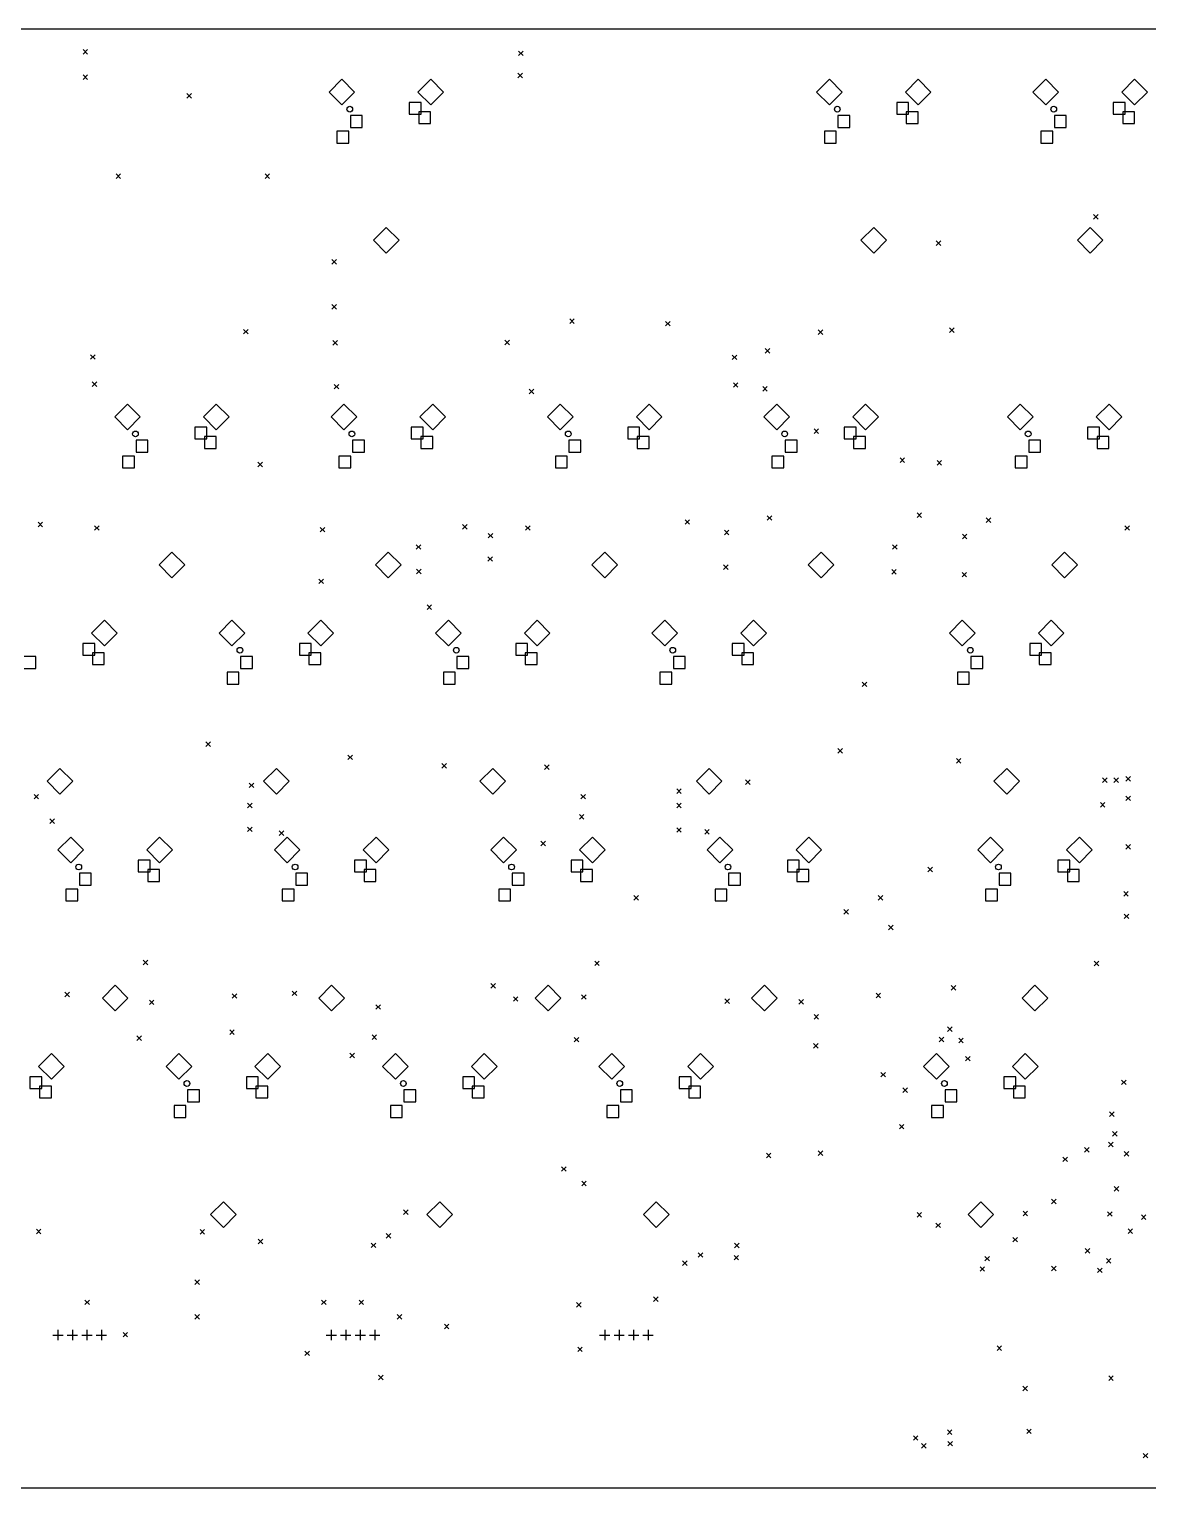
# Model space of a CAD drawing. Extents: x -0.1 to 15.2, y -5.9 to 0.
# Drawn here: x 7.62 to 11.49, y -5.04 to 0 of the extents above; entities that cross this region are included whole.
import ezdxf

# ---------------------------------------------------------------- set-up
doc = ezdxf.new("R2010")
doc.units = 0
doc.header["$MEASUREMENT"] = 0
doc.layers.add('BLACK', color=7, linetype='CONTINUOUS')

msp = doc.modelspace()

# ---------------------------------------------------------------- linework, layer by layer
at = {"layer": 'BLACK', "linetype": 'CONTINUOUS'}
for p, q in [((15.076, -0.001181), (0.119291, -0.001181)), ((7.81102, -0.07185), (7.82677, -0.087598)), ((7.82677, -0.07185), (7.81102, -0.087598)), ((9.31594, -0.076791), (9.33169, -0.092539)), ((9.33169, -0.076791), (9.31594, -0.092539)), ((7.81102, -0.159449), (7.82677, -0.175197)), ((7.82677, -0.159449), (7.81102, -0.175197)), ((8.70551, -0.174213), (8.66122, -0.218504)), ((8.7498, -0.218504), (8.70551, -0.174213)), ((9.0126, -0.174213), (8.96831, -0.218504)), ((9.05689, -0.218504), (9.0126, -0.174213)), ((9.31398, -0.153543), (9.32972, -0.169291)), ((9.32972, -0.153543), (9.31398, -0.169291)), ((10.3906, -0.174213), (10.3463, -0.218504)), ((10.4348, -0.218504), (10.3906, -0.174213)), ((10.6976, -0.174213), (10.6533, -0.218504)), ((10.7419, -0.218504), (10.6976, -0.174213)), ((11.1386, -0.174213), (11.0943, -0.218504)), ((11.1829, -0.218504), (11.1386, -0.174213)), ((11.4457, -0.174213), (11.4014, -0.218504)), ((11.49, -0.218504), (11.4457, -0.174213)), ((8.17028, -0.223425), (8.18602, -0.239173)), ((8.18602, -0.223425), (8.17028, -0.239173)), ((8.66122, -0.218504), (8.70551, -0.262795)), ((8.70551, -0.262795), (8.7498, -0.218504)), ((8.96831, -0.218504), (9.0126, -0.262795)), ((9.0126, -0.262795), (9.05689, -0.218504)), ((10.3463, -0.218504), (10.3906, -0.262795)), ((10.3906, -0.262795), (10.4348, -0.218504)), ((10.6533, -0.218504), (10.6976, -0.262795)), ((10.6976, -0.262795), (10.7419, -0.218504)), ((11.0943, -0.218504), (11.1386, -0.262795)), ((11.1386, -0.262795), (11.1829, -0.218504)), ((11.4014, -0.218504), (11.4457, -0.262795)), ((11.4457, -0.262795), (11.49, -0.218504)), ((8.77617, -0.29942), (8.73525, -0.29942)), ((8.73525, -0.29942), (8.73525, -0.340344)), ((8.77617, -0.340344), (8.77617, -0.29942)), ((8.97952, -0.253948), (8.93859, -0.253948)), ((8.93859, -0.253948), (8.93859, -0.294871)), ((8.93859, -0.294871), (8.97952, -0.294871)), ((9.01239, -0.286625), (8.97147, -0.286625)), ((8.97147, -0.286625), (8.97147, -0.327548)), ((8.97952, -0.294871), (8.97952, -0.253948)), ((9.01239, -0.327548), (9.01239, -0.286625)), ((10.4612, -0.29942), (10.4203, -0.29942)), ((10.4203, -0.29942), (10.4203, -0.340344)), ((10.4612, -0.340344), (10.4612, -0.29942)), ((10.6646, -0.253948), (10.6236, -0.253948)), ((10.6236, -0.253948), (10.6236, -0.294871)), ((10.6236, -0.294871), (10.6646, -0.294871)), ((10.6974, -0.286625), (10.6565, -0.286625)), ((10.6565, -0.286625), (10.6565, -0.327548)), ((10.6646, -0.294871), (10.6646, -0.253948)), ((10.6974, -0.327548), (10.6974, -0.286625)), ((11.2092, -0.29942), (11.1683, -0.29942)), ((11.1683, -0.29942), (11.1683, -0.340344)), ((11.2092, -0.340344), (11.2092, -0.29942)), ((11.4126, -0.253948), (11.3717, -0.253948)), ((11.3717, -0.253948), (11.3717, -0.294871)), ((11.3717, -0.294871), (11.4126, -0.294871)), ((11.4455, -0.286625), (11.4045, -0.286625)), ((11.4045, -0.286625), (11.4045, -0.327548)), ((11.4126, -0.294871), (11.4126, -0.253948)), ((11.4455, -0.327548), (11.4455, -0.286625)), ((8.73525, -0.340344), (8.77617, -0.340344)), ((8.97147, -0.327548), (9.01239, -0.327548)), ((10.4203, -0.340344), (10.4612, -0.340344)), ((10.6565, -0.327548), (10.6974, -0.327548)), ((11.1683, -0.340344), (11.2092, -0.340344)), ((11.4045, -0.327548), (11.4455, -0.327548)), ((8.72952, -0.353948), (8.68859, -0.353948)), ((8.68859, -0.353948), (8.68859, -0.394871)), ((8.68859, -0.394871), (8.72952, -0.394871)), ((8.72952, -0.394871), (8.72952, -0.353948)), ((10.4146, -0.353948), (10.3736, -0.353948)), ((10.3736, -0.353948), (10.3736, -0.394871)), ((10.3736, -0.394871), (10.4146, -0.394871)), ((10.4146, -0.394871), (10.4146, -0.353948)), ((11.1626, -0.353948), (11.1217, -0.353948)), ((11.1217, -0.353948), (11.1217, -0.394871)), ((11.1217, -0.394871), (11.1626, -0.394871)), ((11.1626, -0.394871), (11.1626, -0.353948)), ((7.9252, -0.500984), (7.94094, -0.516732)), ((7.94094, -0.500984), (7.9252, -0.516732)), ((8.43996, -0.500984), (8.45571, -0.516732)), ((8.45571, -0.500984), (8.43996, -0.516732)), ((11.3041, -0.641732), (11.3199, -0.65748)), ((11.3199, -0.641732), (11.3041, -0.65748)), ((8.85906, -0.686024), (8.81476, -0.730315)), ((8.90335, -0.730315), (8.85906, -0.686024)), ((10.5441, -0.686024), (10.4998, -0.730315)), ((10.5884, -0.730315), (10.5441, -0.686024)), ((11.2921, -0.686024), (11.2478, -0.730315)), ((11.3364, -0.730315), (11.2921, -0.686024)), ((8.81476, -0.730315), (8.85906, -0.774606)), ((8.85906, -0.774606), (8.90335, -0.730315)), ((10.4998, -0.730315), (10.5441, -0.774606)), ((10.5441, -0.774606), (10.5884, -0.730315)), ((10.7598, -0.732283), (10.7756, -0.748031)), ((10.7756, -0.732283), (10.7598, -0.748031)), ((11.2478, -0.730315), (11.2921, -0.774606)), ((11.2921, -0.774606), (11.3364, -0.730315)), ((8.67126, -0.797244), (8.68701, -0.812992)), ((8.68701, -0.797244), (8.67126, -0.812992)), ((8.67126, -0.952756), (8.68701, -0.968504)), ((8.68701, -0.952756), (8.67126, -0.968504)), ((9.49311, -1.00197), (9.50886, -1.01772)), ((9.50886, -1.00197), (9.49311, -1.01772)), ((8.36614, -1.03839), (8.38189, -1.05413)), ((8.38189, -1.03839), (8.36614, -1.05413)), ((9.8248, -1.01083), (9.84055, -1.02657)), ((9.84055, -1.01083), (9.8248, -1.02657)), ((10.3524, -1.04035), (10.3681, -1.0561)), ((10.3681, -1.04035), (10.3524, -1.0561)), ((10.8061, -1.03346), (10.8219, -1.04921)), ((10.8219, -1.03346), (10.8061, -1.04921)), ((8.67421, -1.07677), (8.68996, -1.09252)), ((8.68996, -1.07677), (8.67421, -1.09252)), ((9.2687, -1.07579), (9.28445, -1.09154)), ((9.28445, -1.07579), (9.2687, -1.09154)), ((10.1693, -1.10433), (10.185, -1.12008)), ((10.185, -1.10433), (10.1693, -1.12008)), ((7.83661, -1.12598), (7.85236, -1.14173)), ((7.85236, -1.12598), (7.83661, -1.14173)), ((10.0551, -1.12697), (10.0709, -1.14272)), ((10.0709, -1.12697), (10.0551, -1.14272)), ((7.84252, -1.21949), (7.85827, -1.23524)), ((7.85827, -1.21949), (7.84252, -1.23524)), ((8.67913, -1.22835), (8.69488, -1.24409)), ((8.69488, -1.22835), (8.67913, -1.24409)), ((9.35335, -1.24508), (9.36909, -1.26083)), ((9.36909, -1.24508), (9.35335, -1.26083)), ((10.0591, -1.22244), (10.0748, -1.23819)), ((10.0748, -1.22244), (10.0591, -1.23819)), ((10.1604, -1.23622), (10.1762, -1.25197)), ((10.1762, -1.23622), (10.1604, -1.25197)), ((7.96457, -1.29626), (7.92028, -1.34055)), ((8.00886, -1.34055), (7.96457, -1.29626)), ((8.27165, -1.29626), (8.22736, -1.34055)), ((8.31594, -1.34055), (8.27165, -1.29626)), ((8.7126, -1.29626), (8.66831, -1.34055)), ((8.75689, -1.34055), (8.7126, -1.29626)), ((9.01969, -1.29626), (8.97539, -1.34055)), ((9.06398, -1.34055), (9.01969, -1.29626)), ((9.46063, -1.29626), (9.41634, -1.34055)), ((9.50492, -1.34055), (9.46063, -1.29626)), ((9.76772, -1.29626), (9.72343, -1.34055)), ((9.81201, -1.34055), (9.76772, -1.29626)), ((10.2087, -1.29626), (10.1644, -1.34055)), ((10.253, -1.34055), (10.2087, -1.29626)), ((10.5157, -1.29626), (10.4715, -1.34055)), ((10.56, -1.34055), (10.5157, -1.29626)), ((11.0502, -1.29626), (11.0059, -1.34055)), ((11.0945, -1.34055), (11.0502, -1.29626)), ((11.3573, -1.29626), (11.313, -1.34055)), ((11.4016, -1.34055), (11.3573, -1.29626)), ((7.92028, -1.34055), (7.96457, -1.38484)), ((7.96457, -1.38484), (8.00886, -1.34055)), ((8.22736, -1.34055), (8.27165, -1.38484)), ((8.27165, -1.38484), (8.31594, -1.34055)), ((8.66831, -1.34055), (8.7126, -1.38484)), ((8.7126, -1.38484), (8.75689, -1.34055)), ((8.97539, -1.34055), (9.01969, -1.38484)), ((9.01969, -1.38484), (9.06398, -1.34055)), ((9.41634, -1.34055), (9.46063, -1.38484)), ((9.46063, -1.38484), (9.50492, -1.34055)), ((9.72343, -1.34055), (9.76772, -1.38484)), ((9.76772, -1.38484), (9.81201, -1.34055)), ((10.1644, -1.34055), (10.2087, -1.38484)), ((10.2087, -1.38484), (10.253, -1.34055)), ((10.4715, -1.34055), (10.5157, -1.38484)), ((10.5157, -1.38484), (10.56, -1.34055)), ((11.0059, -1.34055), (11.0502, -1.38484)), ((11.0502, -1.38484), (11.0945, -1.34055)), ((11.313, -1.34055), (11.3573, -1.38484)), ((11.3573, -1.38484), (11.4016, -1.34055)), ((8.23857, -1.37599), (8.19765, -1.37599)), ((8.19765, -1.37599), (8.19765, -1.41692)), ((8.27145, -1.40867), (8.23052, -1.40867)), ((8.23052, -1.40867), (8.23052, -1.4496)), ((8.23857, -1.41692), (8.23857, -1.37599)), ((8.27145, -1.4496), (8.27145, -1.40867)), ((8.9866, -1.37599), (8.94568, -1.37599)), ((8.94568, -1.37599), (8.94568, -1.41692)), ((9.01948, -1.40867), (8.97855, -1.40867)), ((8.97855, -1.40867), (8.97855, -1.4496)), ((8.9866, -1.41692), (8.9866, -1.37599)), ((9.01948, -1.4496), (9.01948, -1.40867)), ((9.73463, -1.37599), (9.69371, -1.37599)), ((9.69371, -1.37599), (9.69371, -1.41692)), ((9.76751, -1.40867), (9.72659, -1.40867)), ((9.72659, -1.40867), (9.72659, -1.4496)), ((9.73463, -1.41692), (9.73463, -1.37599)), ((9.76751, -1.4496), (9.76751, -1.40867)), ((10.3376, -1.38189), (10.3533, -1.39764)), ((10.3533, -1.38189), (10.3376, -1.39764)), ((10.4827, -1.37599), (10.4417, -1.37599)), ((10.4417, -1.37599), (10.4417, -1.41692)), ((10.5155, -1.40867), (10.4746, -1.40867)), ((10.4746, -1.40867), (10.4746, -1.4496)), ((10.4827, -1.41692), (10.4827, -1.37599)), ((10.5155, -1.4496), (10.5155, -1.40867)), ((11.3242, -1.37599), (11.2833, -1.37599)), ((11.2833, -1.37599), (11.2833, -1.41692)), ((11.3571, -1.40867), (11.3162, -1.40867)), ((11.3162, -1.40867), (11.3162, -1.4496)), ((11.3242, -1.41692), (11.3242, -1.37599)), ((11.3571, -1.4496), (11.3571, -1.40867)), ((8.03523, -1.42147), (7.9943, -1.42147)), ((7.9943, -1.42147), (7.9943, -1.46239)), ((8.03523, -1.46239), (8.03523, -1.42147)), ((8.19765, -1.41692), (8.23857, -1.41692)), ((8.23052, -1.4496), (8.27145, -1.4496)), ((8.78326, -1.42147), (8.74233, -1.42147)), ((8.74233, -1.42147), (8.74233, -1.46239)), ((8.78326, -1.46239), (8.78326, -1.42147)), ((8.94568, -1.41692), (8.9866, -1.41692)), ((8.97855, -1.4496), (9.01948, -1.4496)), ((9.53129, -1.42147), (9.49037, -1.42147)), ((9.49037, -1.42147), (9.49037, -1.46239)), ((9.53129, -1.46239), (9.53129, -1.42147)), ((9.69371, -1.41692), (9.73463, -1.41692)), ((9.72659, -1.4496), (9.76751, -1.4496)), ((10.2793, -1.42147), (10.2384, -1.42147)), ((10.2384, -1.42147), (10.2384, -1.46239)), ((10.2793, -1.46239), (10.2793, -1.42147)), ((10.4417, -1.41692), (10.4827, -1.41692)), ((10.4746, -1.4496), (10.5155, -1.4496)), ((11.1209, -1.42147), (11.0799, -1.42147)), ((11.0799, -1.42147), (11.0799, -1.46239)), ((11.1209, -1.46239), (11.1209, -1.42147)), ((11.2833, -1.41692), (11.3242, -1.41692)), ((11.3162, -1.4496), (11.3571, -1.4496)), ((7.98857, -1.47599), (7.94765, -1.47599)), ((7.94765, -1.47599), (7.94765, -1.51692)), ((7.98857, -1.51692), (7.98857, -1.47599)), ((7.9943, -1.46239), (8.03523, -1.46239)), ((8.41535, -1.49705), (8.4311, -1.5128)), ((8.4311, -1.49705), (8.41535, -1.5128)), ((8.7366, -1.47599), (8.69568, -1.47599)), ((8.69568, -1.47599), (8.69568, -1.51692)), ((8.7366, -1.51692), (8.7366, -1.47599)), ((8.74233, -1.46239), (8.78326, -1.46239)), ((9.48463, -1.47599), (9.44371, -1.47599)), ((9.44371, -1.47599), (9.44371, -1.51692)), ((9.48463, -1.51692), (9.48463, -1.47599)), ((9.49037, -1.46239), (9.53129, -1.46239)), ((10.2327, -1.47599), (10.1917, -1.47599)), ((10.1917, -1.47599), (10.1917, -1.51692)), ((10.2327, -1.51692), (10.2327, -1.47599)), ((10.2384, -1.46239), (10.2793, -1.46239)), ((10.6348, -1.48228), (10.6506, -1.49803)), ((10.6506, -1.48228), (10.6348, -1.49803)), ((10.7628, -1.49114), (10.7785, -1.50689)), ((10.7785, -1.49114), (10.7628, -1.50689)), ((11.0742, -1.47599), (11.0333, -1.47599)), ((11.0333, -1.47599), (11.0333, -1.51692)), ((11.0742, -1.51692), (11.0742, -1.47599)), ((11.0799, -1.46239), (11.1209, -1.46239)), ((7.94765, -1.51692), (7.98857, -1.51692)), ((8.69568, -1.51692), (8.7366, -1.51692)), ((9.44371, -1.51692), (9.48463, -1.51692)), ((10.1917, -1.51692), (10.2327, -1.51692)), ((11.0333, -1.51692), (11.0742, -1.51692)), ((7.65551, -1.70472), (7.67126, -1.72047)), ((7.67126, -1.70472), (7.65551, -1.72047)), ((9.12303, -1.7126), (9.13878, -1.72835)), ((9.13878, -1.7126), (9.12303, -1.72835)), ((9.89173, -1.69587), (9.90748, -1.71161)), ((9.90748, -1.69587), (9.89173, -1.71161)), ((10.1762, -1.68209), (10.1919, -1.69783)), ((10.1919, -1.68209), (10.1762, -1.69783)), ((10.6939, -1.67224), (10.7096, -1.68799)), ((10.7096, -1.67224), (10.6939, -1.68799)), ((10.9331, -1.68996), (10.9488, -1.70571)), ((10.9488, -1.68996), (10.9331, -1.70571)), ((7.85039, -1.71654), (7.86614, -1.73228)), ((7.86614, -1.71654), (7.85039, -1.73228)), ((8.63091, -1.72244), (8.64665, -1.73819)), ((8.64665, -1.72244), (8.63091, -1.73819)), ((9.21161, -1.74311), (9.22736, -1.75886)), ((9.22736, -1.74311), (9.21161, -1.75886)), ((9.34055, -1.71654), (9.3563, -1.73228)), ((9.3563, -1.71654), (9.34055, -1.73228)), ((10.0276, -1.73228), (10.0433, -1.74803)), ((10.0433, -1.73228), (10.0276, -1.74803)), ((10.8504, -1.74606), (10.8661, -1.76181)), ((10.8661, -1.74606), (10.8504, -1.76181)), ((11.4124, -1.71654), (11.4281, -1.73228)), ((11.4281, -1.71654), (11.4124, -1.73228)), ((8.11811, -1.80807), (8.07382, -1.85236)), ((8.1624, -1.85236), (8.11811, -1.80807)), ((8.86614, -1.80807), (8.82185, -1.85236)), ((8.91043, -1.85236), (8.86614, -1.80807)), ((8.9626, -1.78248), (8.97835, -1.79823)), ((8.97835, -1.78248), (8.9626, -1.79823)), ((9.61417, -1.80807), (9.56988, -1.85236)), ((9.65846, -1.85236), (9.61417, -1.80807)), ((10.3622, -1.80807), (10.3179, -1.85236)), ((10.4065, -1.85236), (10.3622, -1.80807)), ((10.6093, -1.78248), (10.625, -1.79823)), ((10.625, -1.78248), (10.6093, -1.79823)), ((11.2037, -1.80807), (11.1594, -1.85236)), ((11.248, -1.85236), (11.2037, -1.80807)), ((8.07382, -1.85236), (8.11811, -1.89665)), ((8.11811, -1.89665), (8.1624, -1.85236)), ((8.82185, -1.85236), (8.86614, -1.89665)), ((8.86614, -1.89665), (8.91043, -1.85236)), ((9.21063, -1.82382), (9.22638, -1.83957)), ((9.22638, -1.82382), (9.21063, -1.83957)), ((9.56988, -1.85236), (9.61417, -1.89665)), ((9.61417, -1.89665), (9.65846, -1.85236)), ((10.0246, -1.85236), (10.0404, -1.86811)), ((10.0404, -1.85236), (10.0246, -1.86811)), ((10.3179, -1.85236), (10.3622, -1.89665)), ((10.3622, -1.89665), (10.4065, -1.85236)), ((11.1594, -1.85236), (11.2037, -1.89665)), ((11.2037, -1.89665), (11.248, -1.85236)), ((8.62598, -1.90079), (8.64173, -1.91654)), ((8.64173, -1.90079), (8.62598, -1.91654)), ((8.96358, -1.86713), (8.97933, -1.88287)), ((8.97933, -1.86713), (8.96358, -1.88287)), ((10.6063, -1.86811), (10.622, -1.88386)), ((10.622, -1.86811), (10.6063, -1.88386)), ((10.8494, -1.87795), (10.8652, -1.8937)), ((10.8652, -1.87795), (10.8494, -1.8937)), ((9, -1.99016), (9.01575, -2.00591)), ((9.01575, -1.99016), (9, -2.00591)), ((7.88465, -2.04331), (7.84035, -2.0876)), ((7.92894, -2.0876), (7.88465, -2.04331)), ((8.32559, -2.04331), (8.2813, -2.0876)), ((8.36988, -2.0876), (8.32559, -2.04331)), ((8.63268, -2.04331), (8.58839, -2.0876)), ((8.67697, -2.0876), (8.63268, -2.04331)), ((9.07362, -2.04331), (9.02933, -2.0876)), ((9.11791, -2.0876), (9.07362, -2.04331)), ((9.38071, -2.04331), (9.33642, -2.0876)), ((9.425, -2.0876), (9.38071, -2.04331)), ((9.82165, -2.04331), (9.77736, -2.0876)), ((9.86594, -2.0876), (9.82165, -2.04331)), ((10.1287, -2.04331), (10.0844, -2.0876)), ((10.173, -2.0876), (10.1287, -2.04331)), ((10.8502, -2.04331), (10.8059, -2.0876)), ((10.8945, -2.0876), (10.8502, -2.04331)), ((11.1573, -2.04331), (11.113, -2.0876)), ((11.2016, -2.0876), (11.1573, -2.04331)), ((7.84035, -2.0876), (7.88465, -2.13189)), ((7.88465, -2.13189), (7.92894, -2.0876)), ((8.2813, -2.0876), (8.32559, -2.13189)), ((8.32559, -2.13189), (8.36988, -2.0876)), ((8.58839, -2.0876), (8.63268, -2.13189)), ((8.63268, -2.13189), (8.67697, -2.0876)), ((9.02933, -2.0876), (9.07362, -2.13189)), ((9.07362, -2.13189), (9.11791, -2.0876)), ((9.33642, -2.0876), (9.38071, -2.13189)), ((9.38071, -2.13189), (9.425, -2.0876)), ((9.77736, -2.0876), (9.82165, -2.13189)), ((9.82165, -2.13189), (9.86594, -2.0876)), ((10.0844, -2.0876), (10.1287, -2.13189)), ((10.1287, -2.13189), (10.173, -2.0876)), ((10.8059, -2.0876), (10.8502, -2.13189)), ((10.8502, -2.13189), (10.8945, -2.0876)), ((11.113, -2.0876), (11.1573, -2.13189)), ((11.1573, -2.13189), (11.2016, -2.0876)), ((7.85156, -2.12304), (7.81064, -2.12304)), ((7.81064, -2.12304), (7.81064, -2.16397)), ((7.81064, -2.16397), (7.85156, -2.16397)), ((7.88444, -2.15572), (7.84351, -2.15572)), ((7.84351, -2.15572), (7.84351, -2.19664)), ((7.85156, -2.16397), (7.85156, -2.12304)), ((7.88444, -2.19664), (7.88444, -2.15572)), ((8.5996, -2.12304), (8.55867, -2.12304)), ((8.55867, -2.12304), (8.55867, -2.16397)), ((8.55867, -2.16397), (8.5996, -2.16397)), ((8.63247, -2.15572), (8.59155, -2.15572)), ((8.59155, -2.15572), (8.59155, -2.19664)), ((8.5996, -2.16397), (8.5996, -2.12304)), ((8.63247, -2.19664), (8.63247, -2.15572)), ((9.34763, -2.12304), (9.3067, -2.12304)), ((9.3067, -2.12304), (9.3067, -2.16397)), ((9.3067, -2.16397), (9.34763, -2.16397)), ((9.3805, -2.15572), (9.33958, -2.15572)), ((9.33958, -2.15572), (9.33958, -2.19664)), ((9.34763, -2.16397), (9.34763, -2.12304)), ((9.3805, -2.19664), (9.3805, -2.15572)), ((10.0957, -2.12304), (10.0547, -2.12304)), ((10.0547, -2.12304), (10.0547, -2.16397)), ((10.0547, -2.16397), (10.0957, -2.16397)), ((10.1285, -2.15572), (10.0876, -2.15572)), ((10.0876, -2.15572), (10.0876, -2.19664)), ((10.0957, -2.16397), (10.0957, -2.12304)), ((10.1285, -2.19664), (10.1285, -2.15572)), ((11.1242, -2.12304), (11.0833, -2.12304)), ((11.0833, -2.12304), (11.0833, -2.16397)), ((11.0833, -2.16397), (11.1242, -2.16397)), ((11.1571, -2.15572), (11.1162, -2.15572)), ((11.1162, -2.15572), (11.1162, -2.19664)), ((11.1242, -2.16397), (11.1242, -2.12304)), ((11.1571, -2.19664), (11.1571, -2.15572)), ((7.64822, -2.16851), (7.60729, -2.16851)), ((7.60729, -2.20944), (7.64822, -2.20944)), ((7.64822, -2.20944), (7.64822, -2.16851)), ((7.84351, -2.19664), (7.88444, -2.19664)), ((8.39625, -2.16851), (8.35533, -2.16851)), ((8.35533, -2.16851), (8.35533, -2.20944)), ((8.35533, -2.20944), (8.39625, -2.20944)), ((8.39625, -2.20944), (8.39625, -2.16851)), ((8.59155, -2.19664), (8.63247, -2.19664)), ((9.14428, -2.16851), (9.10336, -2.16851)), ((9.10336, -2.16851), (9.10336, -2.20944)), ((9.10336, -2.20944), (9.14428, -2.20944)), ((9.14428, -2.20944), (9.14428, -2.16851)), ((9.33958, -2.19664), (9.3805, -2.19664)), ((9.89231, -2.16851), (9.85139, -2.16851)), ((9.85139, -2.16851), (9.85139, -2.20944)), ((9.85139, -2.20944), (9.89231, -2.20944)), ((9.89231, -2.20944), (9.89231, -2.16851)), ((10.0876, -2.19664), (10.1285, -2.19664)), ((10.9209, -2.16851), (10.8799, -2.16851)), ((10.8799, -2.16851), (10.8799, -2.20944)), ((10.8799, -2.20944), (10.9209, -2.20944)), ((10.9209, -2.20944), (10.9209, -2.16851)), ((11.1162, -2.19664), (11.1571, -2.19664)), ((8.3496, -2.22304), (8.30867, -2.22304)), ((8.30867, -2.22304), (8.30867, -2.26397)), ((8.30867, -2.26397), (8.3496, -2.26397)), ((8.3496, -2.26397), (8.3496, -2.22304)), ((9.09763, -2.22304), (9.0567, -2.22304)), ((9.0567, -2.22304), (9.0567, -2.26397)), ((9.0567, -2.26397), (9.09763, -2.26397)), ((9.09763, -2.26397), (9.09763, -2.22304)), ((9.84566, -2.22304), (9.80474, -2.22304)), ((9.80474, -2.22304), (9.80474, -2.26397)), ((9.80474, -2.26397), (9.84566, -2.26397)), ((9.84566, -2.26397), (9.84566, -2.22304)), ((10.5039, -2.25689), (10.5197, -2.27264)), ((10.5197, -2.25689), (10.5039, -2.27264)), ((10.8742, -2.22304), (10.8333, -2.22304)), ((10.8333, -2.22304), (10.8333, -2.26397)), ((10.8333, -2.26397), (10.8742, -2.26397)), ((10.8742, -2.26397), (10.8742, -2.22304)), ((8.23524, -2.46358), (8.25098, -2.47933)), ((8.25098, -2.46358), (8.23524, -2.47933)), ((8.72638, -2.50886), (8.74213, -2.52461)), ((8.74213, -2.50886), (8.72638, -2.52461)), ((10.4203, -2.48622), (10.436, -2.50197)), ((10.436, -2.48622), (10.4203, -2.50197)), ((7.7311, -2.55512), (7.68681, -2.59941)), ((7.77539, -2.59941), (7.7311, -2.55512)), ((8.47913, -2.55512), (8.43484, -2.59941)), ((8.52343, -2.59941), (8.47913, -2.55512)), ((9.05118, -2.53839), (9.06693, -2.55413)), ((9.06693, -2.53839), (9.05118, -2.55413)), ((9.22717, -2.55512), (9.18287, -2.59941)), ((9.27146, -2.59941), (9.22717, -2.55512)), ((9.4065, -2.54331), (9.42224, -2.55906)), ((9.42224, -2.54331), (9.4065, -2.55906)), ((9.9752, -2.55512), (9.93091, -2.59941)), ((10.0195, -2.59941), (9.9752, -2.55512)), ((10.8297, -2.52067), (10.8455, -2.53642)), ((10.8455, -2.52067), (10.8297, -2.53642)), ((11.0037, -2.55512), (10.9594, -2.59941)), ((11.048, -2.59941), (11.0037, -2.55512)), ((7.68681, -2.59941), (7.7311, -2.6437)), ((7.7311, -2.6437), (7.77539, -2.59941)), ((8.38543, -2.60551), (8.40118, -2.62126)), ((8.40118, -2.60551), (8.38543, -2.62126)), ((8.43484, -2.59941), (8.47913, -2.6437)), ((8.47913, -2.6437), (8.52343, -2.59941)), ((9.18287, -2.59941), (9.22717, -2.6437)), ((9.22717, -2.6437), (9.27146, -2.59941)), ((9.93091, -2.59941), (9.9752, -2.6437)), ((9.9752, -2.6437), (10.0195, -2.59941)), ((10.1008, -2.59449), (10.1165, -2.61024)), ((10.1165, -2.59449), (10.1008, -2.61024)), ((10.9594, -2.59941), (11.0037, -2.6437)), ((11.0037, -2.6437), (11.048, -2.59941)), ((11.3346, -2.58819), (11.3504, -2.60394)), ((11.3504, -2.58819), (11.3346, -2.60394)), ((11.374, -2.5878), (11.3898, -2.60354)), ((11.3898, -2.5878), (11.374, -2.60354)), ((11.4154, -2.58307), (11.4311, -2.59882)), ((11.4311, -2.58307), (11.4154, -2.59882)), ((7.64173, -2.64469), (7.65748, -2.66043)), ((7.65748, -2.64469), (7.64173, -2.66043)), ((9.5315, -2.64469), (9.54724, -2.66043)), ((9.54724, -2.64469), (9.5315, -2.66043)), ((9.86299, -2.62598), (9.87874, -2.64173)), ((9.87874, -2.62598), (9.86299, -2.64173)), ((11.4154, -2.65057), (11.4311, -2.66632)), ((11.4311, -2.65057), (11.4154, -2.66632)), ((8.37992, -2.6752), (8.39567, -2.69094)), ((8.39567, -2.6752), (8.37992, -2.69094)), ((9.52657, -2.71457), (9.54232, -2.73031)), ((9.54232, -2.71457), (9.52657, -2.73031)), ((9.86319, -2.6752), (9.87894, -2.69094)), ((9.87894, -2.6752), (9.86319, -2.69094)), ((11.3276, -2.67341), (11.3433, -2.68915)), ((11.3433, -2.67341), (11.3276, -2.68915)), ((7.69636, -2.72982), (7.71211, -2.74557)), ((7.71211, -2.72982), (7.69636, -2.74557)), ((8.37992, -2.75787), (8.39567, -2.77362)), ((8.39567, -2.75787), (8.37992, -2.77362)), ((8.48917, -2.77067), (8.50492, -2.78642)), ((8.50492, -2.77067), (8.48917, -2.78642)), ((9.86319, -2.75984), (9.87894, -2.77559)), ((9.87894, -2.75984), (9.86319, -2.77559)), ((9.95965, -2.76673), (9.97539, -2.78248)), ((9.97539, -2.76673), (9.95965, -2.78248)), ((7.7685, -2.79232), (7.72421, -2.83661)), ((7.8128, -2.83661), (7.7685, -2.79232)), ((8.07559, -2.79232), (8.0313, -2.83661)), ((8.11988, -2.83661), (8.07559, -2.79232)), ((8.51654, -2.79232), (8.47224, -2.83661)), ((8.56083, -2.83661), (8.51654, -2.79232)), ((8.82362, -2.79232), (8.77933, -2.83661)), ((8.86791, -2.83661), (8.82362, -2.79232)), ((9.26457, -2.79232), (9.22028, -2.83661)), ((9.30886, -2.83661), (9.26457, -2.79232)), ((9.39331, -2.80669), (9.40906, -2.82244)), ((9.40906, -2.80669), (9.39331, -2.82244)), ((9.57165, -2.79232), (9.52736, -2.83661)), ((9.61594, -2.83661), (9.57165, -2.79232)), ((10.0126, -2.79232), (9.96831, -2.83661)), ((10.0569, -2.83661), (10.0126, -2.79232)), ((10.3197, -2.79232), (10.2754, -2.83661)), ((10.364, -2.83661), (10.3197, -2.79232)), ((10.9476, -2.79232), (10.9033, -2.83661)), ((10.9919, -2.83661), (10.9476, -2.79232)), ((11.2547, -2.79232), (11.2104, -2.83661)), ((11.299, -2.83661), (11.2547, -2.79232)), ((11.4154, -2.81791), (11.4311, -2.83366)), ((11.4311, -2.81791), (11.4154, -2.83366)), ((7.72421, -2.83661), (7.7685, -2.88091)), ((7.7685, -2.88091), (7.8128, -2.83661)), ((8.04251, -2.87206), (8.00159, -2.87206)), ((8.00159, -2.87206), (8.00159, -2.91298)), ((8.0313, -2.83661), (8.07559, -2.88091)), ((8.04251, -2.91298), (8.04251, -2.87206)), ((8.07559, -2.88091), (8.11988, -2.83661)), ((8.47224, -2.83661), (8.51654, -2.88091)), ((8.51654, -2.88091), (8.56083, -2.83661)), ((8.79054, -2.87206), (8.74962, -2.87206)), ((8.74962, -2.87206), (8.74962, -2.91298)), ((8.77933, -2.83661), (8.82362, -2.88091)), ((8.79054, -2.91298), (8.79054, -2.87206)), ((8.82362, -2.88091), (8.86791, -2.83661)), ((9.22028, -2.83661), (9.26457, -2.88091)), ((9.26457, -2.88091), (9.30886, -2.83661)), ((9.53857, -2.87206), (9.49765, -2.87206)), ((9.49765, -2.87206), (9.49765, -2.91298)), ((9.52736, -2.83661), (9.57165, -2.88091)), ((9.53857, -2.91298), (9.53857, -2.87206)), ((9.57165, -2.88091), (9.61594, -2.83661)), ((9.96831, -2.83661), (10.0126, -2.88091)), ((10.0126, -2.88091), (10.0569, -2.83661)), ((10.2866, -2.87206), (10.2457, -2.87206)), ((10.2457, -2.87206), (10.2457, -2.91298)), ((10.2754, -2.83661), (10.3197, -2.88091)), ((10.2866, -2.91298), (10.2866, -2.87206)), ((10.3197, -2.88091), (10.364, -2.83661)), ((10.9033, -2.83661), (10.9476, -2.88091)), ((10.9476, -2.88091), (10.9919, -2.83661)), ((11.2216, -2.87206), (11.1807, -2.87206)), ((11.1807, -2.87206), (11.1807, -2.91298)), ((11.2104, -2.83661), (11.2547, -2.88091)), ((11.2216, -2.91298), (11.2216, -2.87206)), ((11.2547, -2.88091), (11.299, -2.83661)), ((7.83916, -2.91753), (7.79824, -2.91753)), ((7.79824, -2.91753), (7.79824, -2.95845)), ((7.83916, -2.95845), (7.83916, -2.91753)), ((8.00159, -2.91298), (8.04251, -2.91298)), ((8.07538, -2.90474), (8.03446, -2.90474)), ((8.03446, -2.90474), (8.03446, -2.94566)), ((8.07538, -2.94566), (8.07538, -2.90474)), ((8.58719, -2.91753), (8.54627, -2.91753)), ((8.54627, -2.91753), (8.54627, -2.95845)), ((8.58719, -2.95845), (8.58719, -2.91753)), ((8.74962, -2.91298), (8.79054, -2.91298)), ((8.82341, -2.90474), (8.78249, -2.90474)), ((8.78249, -2.90474), (8.78249, -2.94566)), ((8.82341, -2.94566), (8.82341, -2.90474)), ((9.33523, -2.91753), (9.2943, -2.91753)), ((9.2943, -2.91753), (9.2943, -2.95845)), ((9.33523, -2.95845), (9.33523, -2.91753)), ((9.49765, -2.91298), (9.53857, -2.91298)), ((9.57145, -2.90474), (9.53052, -2.90474)), ((9.53052, -2.90474), (9.53052, -2.94566)), ((9.57145, -2.94566), (9.57145, -2.90474)), ((10.0833, -2.91753), (10.0423, -2.91753)), ((10.0423, -2.91753), (10.0423, -2.95845)), ((10.0833, -2.95845), (10.0833, -2.91753)), ((10.2457, -2.91298), (10.2866, -2.91298)), ((10.3195, -2.90474), (10.2786, -2.90474)), ((10.2786, -2.90474), (10.2786, -2.94566)), ((10.3195, -2.94566), (10.3195, -2.90474)), ((10.7313, -2.89665), (10.747, -2.9124)), ((10.747, -2.89665), (10.7313, -2.9124)), ((11.0183, -2.91753), (10.9774, -2.91753)), ((10.9774, -2.91753), (10.9774, -2.95845)), ((11.0183, -2.95845), (11.0183, -2.91753)), ((11.1807, -2.91298), (11.2216, -2.91298)), ((11.2545, -2.90474), (11.2136, -2.90474)), ((11.2136, -2.90474), (11.2136, -2.94566)), ((11.2545, -2.94566), (11.2545, -2.90474)), ((7.79251, -2.97206), (7.75159, -2.97206)), ((7.75159, -2.97206), (7.75159, -3.01298)), ((7.79251, -3.01298), (7.79251, -2.97206)), ((7.79824, -2.95845), (7.83916, -2.95845)), ((8.03446, -2.94566), (8.07538, -2.94566)), ((8.54054, -2.97206), (8.49962, -2.97206)), ((8.49962, -2.97206), (8.49962, -3.01298)), ((8.54054, -3.01298), (8.54054, -2.97206)), ((8.54627, -2.95845), (8.58719, -2.95845)), ((8.78249, -2.94566), (8.82341, -2.94566)), ((9.28857, -2.97206), (9.24765, -2.97206)), ((9.24765, -2.97206), (9.24765, -3.01298)), ((9.28857, -3.01298), (9.28857, -2.97206)), ((9.2943, -2.95845), (9.33523, -2.95845)), ((9.53052, -2.94566), (9.57145, -2.94566)), ((10.0366, -2.97206), (9.99568, -2.97206)), ((9.99568, -2.97206), (9.99568, -3.01298)), ((10.0366, -3.01298), (10.0366, -2.97206)), ((10.0423, -2.95845), (10.0833, -2.95845)), ((10.2786, -2.94566), (10.3195, -2.94566)), ((10.9716, -2.97206), (10.9307, -2.97206)), ((10.9307, -2.97206), (10.9307, -3.01298)), ((10.9716, -3.01298), (10.9716, -2.97206)), ((10.9774, -2.95845), (11.0183, -2.95845)), ((11.2136, -2.94566), (11.2545, -2.94566)), ((7.75159, -3.01298), (7.79251, -3.01298)), ((8.49962, -3.01298), (8.54054, -3.01298)), ((9.24765, -3.01298), (9.28857, -3.01298)), ((9.71535, -2.99409), (9.7311, -3.00984)), ((9.7311, -2.99409), (9.71535, -3.00984)), ((9.99568, -3.01298), (10.0366, -3.01298)), ((10.5594, -2.99449), (10.5752, -3.01024)), ((10.5752, -2.99449), (10.5594, -3.01024)), ((10.9307, -3.01298), (10.9716, -3.01298)), ((11.4079, -2.98031), (11.4236, -2.99606)), ((11.4236, -2.98031), (11.4079, -2.99606)), ((10.4406, -3.04291), (10.4563, -3.05866)), ((10.4563, -3.04291), (10.4406, -3.05866)), ((11.4094, -3.05827), (11.4252, -3.07402)), ((11.4252, -3.05827), (11.4094, -3.07402)), ((10.5955, -3.09685), (10.6112, -3.1126)), ((10.6112, -3.09685), (10.5955, -3.1126)), ((8.0189, -3.21811), (8.03465, -3.23386)), ((8.03465, -3.21811), (8.0189, -3.23386)), ((9.57953, -3.22047), (9.59528, -3.23622)), ((9.59528, -3.22047), (9.57953, -3.23622)), ((11.3061, -3.22146), (11.3219, -3.2372)), ((11.3219, -3.22146), (11.3061, -3.2372)), ((7.92205, -3.30413), (7.87776, -3.34843)), ((7.96634, -3.34843), (7.92205, -3.30413)), ((8.53425, -3.32441), (8.55, -3.34016)), ((8.55, -3.32441), (8.53425, -3.34016)), ((8.67008, -3.30413), (8.62579, -3.34843)), ((8.71437, -3.34843), (8.67008, -3.30413)), ((9.22047, -3.29823), (9.23622, -3.31398)), ((9.23622, -3.29823), (9.22047, -3.31398)), ((9.41811, -3.30413), (9.37382, -3.34843)), ((9.4624, -3.34843), (9.41811, -3.30413)), ((10.1661, -3.30413), (10.1219, -3.34843)), ((10.2104, -3.34843), (10.1661, -3.30413)), ((10.812, -3.30512), (10.8278, -3.32087)), ((10.8278, -3.30512), (10.812, -3.32087)), ((11.1012, -3.30413), (11.0569, -3.34843)), ((11.1455, -3.34843), (11.1012, -3.30413)), ((7.74803, -3.32835), (7.76378, -3.34409)), ((7.76378, -3.32835), (7.74803, -3.34409)), ((7.87776, -3.34843), (7.92205, -3.39272)), ((7.92205, -3.39272), (7.96634, -3.34843)), ((8.04016, -3.35551), (8.05591, -3.37126)), ((8.05591, -3.35551), (8.04016, -3.37126)), ((8.32677, -3.33366), (8.34252, -3.34941)), ((8.34252, -3.33366), (8.32677, -3.34941)), ((8.62579, -3.34843), (8.67008, -3.39272)), ((8.67008, -3.39272), (8.71437, -3.34843)), ((8.82323, -3.37165), (8.83898, -3.3874)), ((8.83898, -3.37165), (8.82323, -3.3874)), ((9.29843, -3.3437), (9.31417, -3.35945)), ((9.31417, -3.3437), (9.29843, -3.35945)), ((9.37382, -3.34843), (9.41811, -3.39272)), ((9.41811, -3.39272), (9.4624, -3.34843)), ((9.53425, -3.33701), (9.55, -3.35276)), ((9.55, -3.33701), (9.53425, -3.35276)), ((10.0295, -3.35157), (10.0453, -3.36732)), ((10.0453, -3.35157), (10.0295, -3.36732)), ((10.1219, -3.34843), (10.1661, -3.39272)), ((10.1661, -3.39272), (10.2104, -3.34843)), ((10.2856, -3.35343), (10.3013, -3.36918)), ((10.3013, -3.35343), (10.2856, -3.36918)), ((10.5522, -3.33169), (10.5679, -3.34744)), ((10.5679, -3.33169), (10.5522, -3.34744)), ((11.0569, -3.34843), (11.1012, -3.39272)), ((11.1012, -3.39272), (11.1455, -3.34843)), ((10.3376, -3.40551), (10.3533, -3.42126)), ((10.3533, -3.40551), (10.3376, -3.42126)), ((8.31791, -3.45866), (8.33366, -3.47441)), ((8.33366, -3.45866), (8.31791, -3.47441)), ((8.81004, -3.47539), (8.82579, -3.49114)), ((8.82579, -3.47539), (8.81004, -3.49114)), ((10.7992, -3.44783), (10.815, -3.46358)), ((10.815, -3.44783), (10.7992, -3.46358)), ((7.99705, -3.47933), (8.0128, -3.49508)), ((8.0128, -3.47933), (7.99705, -3.49508)), ((9.50886, -3.48425), (9.52461, -3.5)), ((9.52461, -3.48425), (9.50886, -3.5)), ((10.3356, -3.50591), (10.3514, -3.52165)), ((10.3514, -3.50591), (10.3356, -3.52165)), ((10.7707, -3.48386), (10.7864, -3.49961)), ((10.7864, -3.48386), (10.7707, -3.49961)), ((10.8378, -3.48701), (10.8535, -3.50276)), ((10.8535, -3.48701), (10.8378, -3.50276)), ((7.70157, -3.54035), (7.65728, -3.58465)), ((7.74587, -3.58465), (7.70157, -3.54035)), ((8.14252, -3.54035), (8.09823, -3.58465)), ((8.18681, -3.58465), (8.14252, -3.54035)), ((8.44961, -3.54035), (8.40531, -3.58465)), ((8.4939, -3.58465), (8.44961, -3.54035)), ((8.73327, -3.53937), (8.74902, -3.55512)), ((8.74902, -3.53937), (8.73327, -3.55512)), ((8.89055, -3.54035), (8.84626, -3.58465)), ((8.93484, -3.58465), (8.89055, -3.54035)), ((9.19764, -3.54035), (9.15335, -3.58465)), ((9.24193, -3.58465), (9.19764, -3.54035)), ((9.63858, -3.54035), (9.59429, -3.58465)), ((9.68287, -3.58465), (9.63858, -3.54035)), ((9.94567, -3.54035), (9.90138, -3.58465)), ((9.98996, -3.58465), (9.94567, -3.54035)), ((10.7606, -3.54035), (10.7163, -3.58465)), ((10.8049, -3.58465), (10.7606, -3.54035)), ((10.8612, -3.5502), (10.877, -3.56594)), ((10.877, -3.5502), (10.8612, -3.56594)), ((11.0677, -3.54035), (11.0234, -3.58465)), ((11.112, -3.58465), (11.0677, -3.54035)), ((7.66849, -3.62009), (7.62757, -3.62009)), ((7.62757, -3.62009), (7.62757, -3.66101)), ((7.65728, -3.58465), (7.70157, -3.62894)), ((7.66849, -3.66101), (7.66849, -3.62009)), ((7.70157, -3.62894), (7.74587, -3.58465)), ((8.09823, -3.58465), (8.14252, -3.62894)), ((8.14252, -3.62894), (8.18681, -3.58465)), ((8.41652, -3.62009), (8.3756, -3.62009)), ((8.3756, -3.62009), (8.3756, -3.66101)), ((8.40531, -3.58465), (8.44961, -3.62894)), ((8.41652, -3.66101), (8.41652, -3.62009)), ((8.44961, -3.62894), (8.4939, -3.58465)), ((8.84626, -3.58465), (8.89055, -3.62894)), ((8.89055, -3.62894), (8.93484, -3.58465)), ((9.16456, -3.62009), (9.12363, -3.62009)), ((9.12363, -3.62009), (9.12363, -3.66101)), ((9.15335, -3.58465), (9.19764, -3.62894)), ((9.16456, -3.66101), (9.16456, -3.62009)), ((9.19764, -3.62894), (9.24193, -3.58465)), ((9.59429, -3.58465), (9.63858, -3.62894)), ((9.63858, -3.62894), (9.68287, -3.58465)), ((9.91259, -3.62009), (9.87166, -3.62009)), ((9.87166, -3.62009), (9.87166, -3.66101)), ((9.90138, -3.58465), (9.94567, -3.62894)), ((9.91259, -3.66101), (9.91259, -3.62009)), ((9.94567, -3.62894), (9.98996, -3.58465)), ((10.5689, -3.60531), (10.5846, -3.62106)), ((10.5846, -3.60531), (10.5689, -3.62106)), ((10.7163, -3.58465), (10.7606, -3.62894)), ((10.7606, -3.62894), (10.8049, -3.58465)), ((11.0346, -3.62009), (10.9937, -3.62009)), ((10.9937, -3.62009), (10.9937, -3.66101)), ((11.0234, -3.58465), (11.0677, -3.62894)), ((11.0346, -3.66101), (11.0346, -3.62009)), ((11.0677, -3.62894), (11.112, -3.58465)), ((7.62757, -3.66101), (7.66849, -3.66101)), ((7.70137, -3.65277), (7.66044, -3.65277)), ((7.66044, -3.65277), (7.66044, -3.69369)), ((7.70137, -3.69369), (7.70137, -3.65277)), ((8.21318, -3.66556), (8.17225, -3.66556)), ((8.17225, -3.66556), (8.17225, -3.70649)), ((8.21318, -3.70649), (8.21318, -3.66556)), ((8.3756, -3.66101), (8.41652, -3.66101)), ((8.4494, -3.65277), (8.40848, -3.65277)), ((8.40848, -3.65277), (8.40848, -3.69369)), ((8.4494, -3.69369), (8.4494, -3.65277)), ((8.96121, -3.66556), (8.92029, -3.66556)), ((8.92029, -3.66556), (8.92029, -3.70649)), ((8.96121, -3.70649), (8.96121, -3.66556)), ((9.12363, -3.66101), (9.16456, -3.66101)), ((9.19743, -3.65277), (9.15651, -3.65277)), ((9.15651, -3.65277), (9.15651, -3.69369)), ((9.19743, -3.69369), (9.19743, -3.65277)), ((9.70924, -3.66556), (9.66832, -3.66556)), ((9.66832, -3.66556), (9.66832, -3.70649)), ((9.70924, -3.70649), (9.70924, -3.66556)), ((9.87166, -3.66101), (9.91259, -3.66101)), ((9.94546, -3.65277), (9.90454, -3.65277)), ((9.90454, -3.65277), (9.90454, -3.69369)), ((9.94546, -3.69369), (9.94546, -3.65277)), ((10.645, -3.65901), (10.6607, -3.67476)), ((10.6607, -3.65901), (10.645, -3.67476)), ((10.8313, -3.66556), (10.7904, -3.66556)), ((10.7904, -3.66556), (10.7904, -3.70649)), ((10.8313, -3.70649), (10.8313, -3.66556)), ((10.9937, -3.66101), (11.0346, -3.66101)), ((11.0675, -3.65277), (11.0266, -3.65277)), ((11.0266, -3.65277), (11.0266, -3.69369)), ((11.0675, -3.69369), (11.0675, -3.65277)), ((11.4006, -3.63189), (11.4163, -3.64764)), ((11.4163, -3.63189), (11.4006, -3.64764)), ((7.66044, -3.69369), (7.70137, -3.69369)), ((8.16652, -3.72009), (8.1256, -3.72009)), ((8.1256, -3.72009), (8.1256, -3.76101)), ((8.16652, -3.76101), (8.16652, -3.72009)), ((8.17225, -3.70649), (8.21318, -3.70649)), ((8.40848, -3.69369), (8.4494, -3.69369)), ((8.91456, -3.72009), (8.87363, -3.72009)), ((8.87363, -3.72009), (8.87363, -3.76101)), ((8.91456, -3.76101), (8.91456, -3.72009)), ((8.92029, -3.70649), (8.96121, -3.70649)), ((9.15651, -3.69369), (9.19743, -3.69369)), ((9.66259, -3.72009), (9.62166, -3.72009)), ((9.62166, -3.72009), (9.62166, -3.76101)), ((9.66259, -3.76101), (9.66259, -3.72009)), ((9.66832, -3.70649), (9.70924, -3.70649)), ((9.90454, -3.69369), (9.94546, -3.69369)), ((10.7846, -3.72009), (10.7437, -3.72009)), ((10.7437, -3.72009), (10.7437, -3.76101)), ((10.7846, -3.76101), (10.7846, -3.72009)), ((10.7904, -3.70649), (10.8313, -3.70649)), ((11.0266, -3.69369), (11.0675, -3.69369)), ((8.1256, -3.76101), (8.16652, -3.76101)), ((8.87363, -3.76101), (8.91456, -3.76101)), ((9.62166, -3.76101), (9.66259, -3.76101)), ((10.7437, -3.76101), (10.7846, -3.76101)), ((11.3593, -3.74213), (11.375, -3.75787)), ((11.375, -3.74213), (11.3593, -3.75787)), ((10.6327, -3.78504), (10.6484, -3.80079)), ((10.6484, -3.78504), (10.6327, -3.80079)), ((11.3696, -3.80955), (11.3853, -3.8253)), ((11.3853, -3.80955), (11.3696, -3.8253)), ((10.352, -3.87638), (10.3677, -3.89213)), ((10.3677, -3.87638), (10.352, -3.89213)), ((11.2726, -3.86516), (11.2884, -3.88091)), ((11.2884, -3.86516), (11.2726, -3.88091)), ((11.3559, -3.84645), (11.3717, -3.8622)), ((11.3717, -3.84645), (11.3559, -3.8622)), ((11.4094, -3.87894), (11.4252, -3.89469)), ((11.4252, -3.87894), (11.4094, -3.89469)), ((10.1728, -3.88465), (10.1886, -3.90039)), ((10.1886, -3.88465), (10.1728, -3.90039)), ((11.1978, -3.89764), (11.2136, -3.91339)), ((11.2136, -3.89764), (11.1978, -3.91339)), ((9.46457, -3.9311), (9.48031, -3.94685)), ((9.48031, -3.9311), (9.46457, -3.94685)), ((9.53454, -3.9816), (9.55029, -3.99735)), ((9.55029, -3.9816), (9.53454, -3.99735)), ((11.375, -4), (11.3907, -4.01575)), ((11.3907, -4), (11.375, -4.01575)), ((8.29606, -4.05217), (8.25177, -4.09646)), ((8.34035, -4.09646), (8.29606, -4.05217)), ((8.9189, -4.08071), (8.93465, -4.09646)), ((8.93465, -4.08071), (8.9189, -4.09646)), ((9.04409, -4.05217), (8.9998, -4.09646)), ((9.08839, -4.09646), (9.04409, -4.05217)), ((9.79213, -4.05217), (9.74783, -4.09646)), ((9.83642, -4.09646), (9.79213, -4.05217)), ((10.9142, -4.05217), (10.8699, -4.09646)), ((10.9585, -4.09646), (10.9142, -4.05217)), ((11.1585, -4.04331), (11.1742, -4.05906)), ((11.1742, -4.04331), (11.1585, -4.05906)), ((8.25177, -4.09646), (8.29606, -4.14075)), ((8.29606, -4.14075), (8.34035, -4.09646)), ((8.9998, -4.09646), (9.04409, -4.14075)), ((9.04409, -4.14075), (9.08839, -4.09646)), ((9.74783, -4.09646), (9.79213, -4.14075)), ((9.79213, -4.14075), (9.83642, -4.09646)), ((10.6939, -4.08957), (10.7096, -4.10531)), ((10.7096, -4.08957), (10.6939, -4.10531)), ((10.7589, -4.12598), (10.7746, -4.14173)), ((10.7746, -4.12598), (10.7589, -4.14173)), ((10.8699, -4.09646), (10.9142, -4.14075)), ((10.9142, -4.14075), (10.9585, -4.09646)), ((11.06, -4.08465), (11.0758, -4.10039)), ((11.0758, -4.08465), (11.06, -4.10039)), ((11.3524, -4.08661), (11.3681, -4.10236)), ((11.3681, -4.08661), (11.3524, -4.10236)), ((11.4692, -4.09783), (11.485, -4.11357)), ((11.485, -4.09783), (11.4692, -4.11357)), ((7.64961, -4.14685), (7.66535, -4.1626)), ((7.66535, -4.14685), (7.64961, -4.1626)), ((8.21535, -4.14843), (8.2311, -4.16417)), ((8.2311, -4.14843), (8.21535, -4.16417)), ((8.41614, -4.1815), (8.43189, -4.19724)), ((8.43189, -4.1815), (8.41614, -4.19724)), ((8.85906, -4.16181), (8.8748, -4.17756)), ((8.8748, -4.16181), (8.85906, -4.17756)), ((11.0246, -4.1752), (11.0404, -4.19094)), ((11.0404, -4.1752), (11.0246, -4.19094)), ((11.4231, -4.14628), (11.4388, -4.16203)), ((11.4388, -4.14628), (11.4231, -4.16203)), ((8.80709, -4.19488), (8.82283, -4.21063)), ((8.82283, -4.19488), (8.80709, -4.21063)), ((9.93701, -4.22835), (9.95276, -4.24409)), ((9.95276, -4.22835), (9.93701, -4.24409)), ((10.0628, -4.19564), (10.0785, -4.21139)), ((10.0785, -4.19564), (10.0628, -4.21139)), ((11.2749, -4.21376), (11.2906, -4.22951)), ((11.2906, -4.21376), (11.2749, -4.22951)), ((9.88307, -4.25689), (9.89882, -4.27264)), ((9.89882, -4.25689), (9.88307, -4.27264)), ((10.0613, -4.23747), (10.077, -4.25322)), ((10.077, -4.23747), (10.0613, -4.25322)), ((10.9114, -4.27657), (10.9272, -4.29232)), ((10.9272, -4.27657), (10.9114, -4.29232)), ((10.9282, -4.24097), (10.9439, -4.25672)), ((10.9439, -4.24097), (10.9282, -4.25672)), ((11.1585, -4.27461), (11.1742, -4.29035)), ((11.1742, -4.27461), (11.1585, -4.29035)), ((11.3176, -4.2813), (11.3333, -4.29705)), ((11.3333, -4.2813), (11.3176, -4.29705)), ((11.3483, -4.24865), (11.364, -4.26439)), ((11.364, -4.24865), (11.3483, -4.26439)), ((8.19764, -4.32193), (8.21339, -4.33768)), ((8.21339, -4.32193), (8.19764, -4.33768)), ((9.78307, -4.38091), (9.79882, -4.39665)), ((9.79882, -4.38091), (9.78307, -4.39665)), ((7.81764, -4.39193), (7.83339, -4.40768)), ((7.83339, -4.39193), (7.81764, -4.40768)), ((8.63512, -4.39193), (8.65087, -4.40768)), ((8.65087, -4.39193), (8.63512, -4.40768)), ((8.76512, -4.39193), (8.78087, -4.40768)), ((8.78087, -4.39193), (8.76512, -4.40768)), ((9.51673, -4.40059), (9.53248, -4.41634)), ((9.53248, -4.40059), (9.51673, -4.41634)), ((8.19764, -4.44193), (8.21339, -4.45768)), ((8.21339, -4.44193), (8.19764, -4.45768)), ((8.89685, -4.44193), (8.9126, -4.45768)), ((8.9126, -4.44193), (8.89685, -4.45768)), ((9.06004, -4.47539), (9.07579, -4.49114)), ((9.07579, -4.47539), (9.06004, -4.49114)), ((7.7065, -4.5128), (7.74193, -4.5128)), ((7.72421, -4.49508), (7.72421, -4.53051)), ((7.7565, -4.5128), (7.79193, -4.5128)), ((7.77421, -4.49508), (7.77421, -4.53051)), ((7.8065, -4.5128), (7.84193, -4.5128)), ((7.82421, -4.49508), (7.82421, -4.53051)), ((7.8565, -4.5128), (7.89193, -4.5128)), ((7.87421, -4.49508), (7.87421, -4.53051)), ((7.94941, -4.50354), (7.96516, -4.51929)), ((7.96516, -4.50354), (7.94941, -4.51929)), ((8.65138, -4.5128), (8.68681, -4.5128)), ((8.66909, -4.49508), (8.66909, -4.53051)), ((8.70138, -4.5128), (8.73681, -4.5128)), ((8.71909, -4.49508), (8.71909, -4.53051)), ((8.75138, -4.5128), (8.78681, -4.5128)), ((8.76909, -4.49508), (8.76909, -4.53051)), ((8.80138, -4.5128), (8.83681, -4.5128)), ((8.81909, -4.49508), (8.81909, -4.53051)), ((9.59626, -4.5128), (9.63169, -4.5128)), ((9.61398, -4.49508), (9.61398, -4.53051)), ((9.64626, -4.5128), (9.68169, -4.5128)), ((9.66398, -4.49508), (9.66398, -4.53051)), ((9.69626, -4.5128), (9.73169, -4.5128)), ((9.71398, -4.49508), (9.71398, -4.53051)), ((9.74626, -4.5128), (9.78169, -4.5128)), ((9.76398, -4.49508), (9.76398, -4.53051)), ((8.57795, -4.56791), (8.5937, -4.58366)), ((8.5937, -4.56791), (8.57795, -4.58366)), ((9.52067, -4.55413), (9.53642, -4.56988)), ((9.53642, -4.55413), (9.52067, -4.56988)), ((10.9701, -4.55), (10.9858, -4.56575)), ((10.9858, -4.55), (10.9701, -4.56575)), ((8.83268, -4.65157), (8.84843, -4.66732)), ((8.84843, -4.65157), (8.83268, -4.66732)), ((11.3561, -4.65416), (11.3719, -4.66991)), ((11.3719, -4.65416), (11.3561, -4.66991)), ((11.0594, -4.68937), (11.0752, -4.70512)), ((11.0752, -4.68937), (11.0594, -4.70512)), ((11.0728, -4.8374), (11.0886, -4.85315)), ((11.0886, -4.8374), (11.0728, -4.85315)), ((10.6813, -4.86052), (10.697, -4.87627)), ((10.697, -4.86052), (10.6813, -4.87627)), ((10.7096, -4.8878), (10.7254, -4.90354)), ((10.7254, -4.8878), (10.7096, -4.90354)), ((10.7986, -4.84062), (10.8144, -4.85637)), ((10.8144, -4.84062), (10.7986, -4.85637)), ((10.8002, -4.87994), (10.8159, -4.89569)), ((10.8159, -4.87994), (10.8002, -4.89569)), ((11.4756, -4.92151), (11.4914, -4.93726)), ((11.4914, -4.92151), (11.4756, -4.93726)), ((0.119291, -5.04055), (15.076, -5.04055))]:
    msp.add_line(p, q, dxfattribs=at)
at = {"layer": 'BLACK'}
for centre in [(8.73307, -0.277559), (10.4181, -0.277559), (11.1661, -0.277559), (7.99213, -1.39961), (8.74016, -1.39961), (9.48819, -1.39961), (10.2362, -1.39961), (11.0778, -1.39961), (8.35315, -2.14665), (9.10118, -2.14665), (9.84921, -2.14665), (10.8778, -2.14665), (7.79606, -2.89567), (8.54409, -2.89567), (9.29213, -2.89567), (10.0402, -2.89567), (10.9752, -2.89567), (8.17008, -3.6437), (8.91811, -3.6437), (9.66614, -3.6437), (10.7882, -3.6437)]:
    msp.add_circle(centre, 0.009843, dxfattribs=at)

doc.saveas('drawing.dxf')
